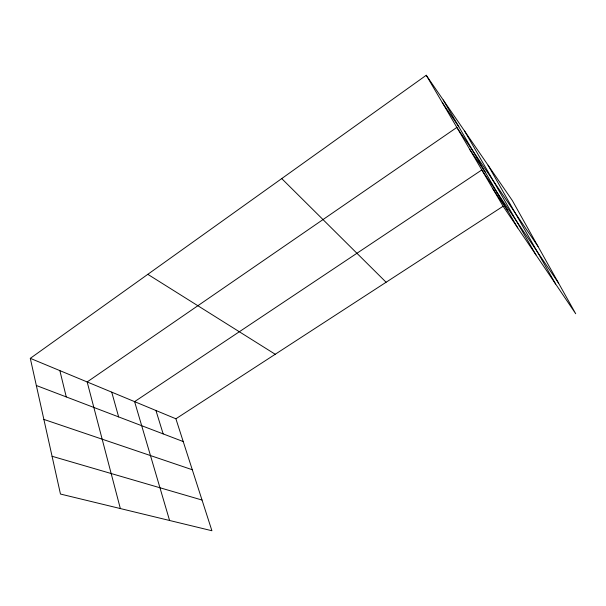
<?xml version="1.0" encoding="UTF-8"?>
<svg xmlns="http://www.w3.org/2000/svg" width="606" height="606" viewBox="0 0 606 606"><rect width="100%" height="100%" fill="white"/><g stroke="black" fill="none" stroke-linecap="round" stroke-linejoin="round"><path stroke-width="0.91" d="M30.3 358.343L175.899 418.784L211.911 530.742L60.464 494.049L30.3 358.343L426.253 75.258L512.358 200.578L575.7 313.741L503.109 206.252L426.253 75.258M175.899 418.784L503.109 206.252M52.071 456.273L202.033 500.041M43.874 419.42L192.291 469.741M36.337 385.499L183.224 441.554M147.811 274.329L275.222 354.268M281.722 178.588L386.105 282.245M442.259 102.543L458.818 126.745M538.007 246.4L456.856 127.419L87.158 381.947L120.352 508.563M469.839 149.553L485.595 172.718M558.49 283.002L481.8 169.945L134.6 401.634L169.582 520.486M492.86 188.784L507.858 210.949M443.236 99.975L517.744 227.924M464.62 131.101L535.954 254.884M488.072 165.241L555.634 284.025M155.939 410.497L163.158 433.896M111.731 392.143L118.64 416.905M59.858 370.614L66.259 396.915"/></g></svg>
